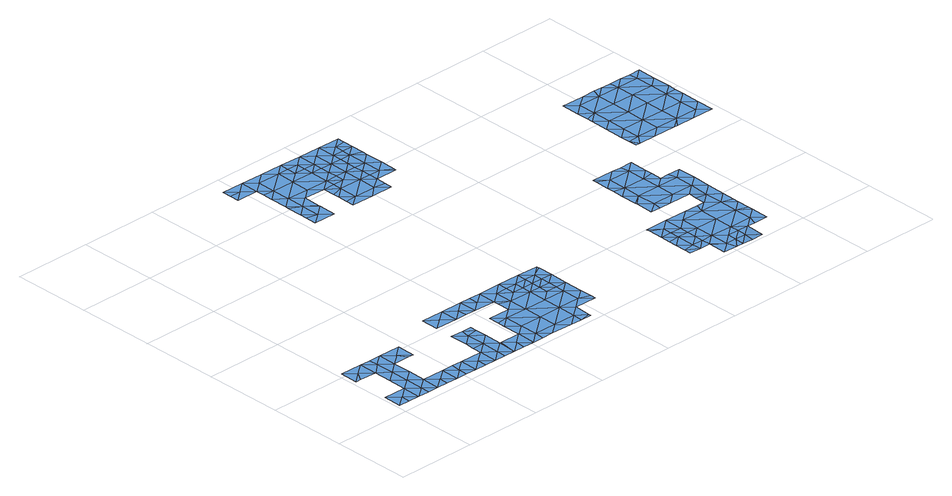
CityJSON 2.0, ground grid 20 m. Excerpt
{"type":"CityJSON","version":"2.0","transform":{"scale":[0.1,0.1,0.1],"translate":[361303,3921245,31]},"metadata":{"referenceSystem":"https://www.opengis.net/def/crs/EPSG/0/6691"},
"CityObjects":{
"waterbody1":{"type":"WaterBody","attributes":{"name":"9","class":"1140","function":"1","WaterBodyRiverFloodingRiskAttribute.description":"5","WaterBodyRiverFloodingRiskAttribute.rankOrg":"1","WaterBodyRiverFloodingRiskAttribute.adminType":"2","WaterBodyRiverFloodingRiskAttribute.scale":"L1"},"geometry":[{"type":"MultiSurface","lod":"1","boundaries":[[[0,1,2]],[[3,4,5]],[[6,3,7]],[[8,9,10]],[[11,1,12]],[[13,1,11]],[[14,15,13]],[[14,16,17]],[[16,18,17]],[[19,18,16]],[[19,20,18]],[[21,19,22]],[[23,21,22]],[[22,24,23]],[[22,16,24]],[[9,25,26]],[[27,26,28]],[[29,30,27]],[[31,30,32]],[[33,34,35]],[[36,37,38]],[[38,39,36]],[[40,39,38]],[[41,42,35]],[[43,44,41]],[[45,46,38]],[[46,40,38]],[[47,46,48]],[[47,49,50]],[[4,3,6]],[[43,51,44]],[[52,44,51]],[[53,44,52]],[[54,48,45]],[[48,54,55]],[[56,57,58]],[[56,59,57]],[[56,60,59]],[[61,62,58]],[[58,63,61]],[[63,64,61]],[[65,64,63]],[[66,64,65]],[[67,64,66]],[[67,68,64]],[[69,67,70]],[[69,70,71]],[[72,71,70]],[[71,72,18]],[[72,70,66]],[[73,74,75]],[[73,76,74]],[[76,0,74]],[[0,2,74]],[[44,53,77]],[[15,2,1]],[[15,78,2]],[[78,15,17]],[[2,75,74]],[[17,72,78]],[[67,66,70]],[[68,61,64]],[[79,3,5]],[[79,7,3]],[[10,7,80]],[[80,8,10]],[[9,8,25]],[[25,81,26]],[[81,28,26]],[[28,81,82]],[[29,83,30]],[[83,32,30]],[[10,6,7]],[[31,32,84]],[[85,44,77]],[[41,44,85]],[[41,85,86]],[[41,86,42]],[[42,87,35]],[[31,84,88]],[[87,89,35]],[[89,33,35]],[[34,39,35]],[[40,35,39]],[[40,41,35]],[[40,43,41]],[[40,90,43]],[[46,90,40]],[[91,92,93]],[[94,92,91]],[[95,92,94]],[[95,96,92]],[[92,96,97]],[[96,98,97]],[[94,91,99]],[[100,101,102]],[[103,100,102]],[[104,103,102]],[[103,104,49]],[[50,49,104]],[[49,55,103]],[[49,47,55]],[[101,104,102]],[[93,92,97]],[[105,93,97]],[[59,105,97]],[[5,105,59]],[[105,5,4]],[[53,6,77]],[[10,77,6]],[[77,10,85]],[[10,9,85]],[[85,9,86]],[[86,9,26]],[[27,86,26]],[[27,30,86]],[[30,31,86]],[[31,42,86]],[[42,31,87]],[[88,87,31]],[[12,1,0]],[[106,13,11]],[[1,13,15]],[[14,17,15]],[[18,72,17]],[[19,16,22]],[[20,71,18]],[[11,107,106]],[[108,13,106]],[[109,108,106]],[[109,106,107]],[[37,45,38]],[[46,45,48]],[[55,47,48]],[[57,97,98]],[[58,57,63]],[[62,56,58]],[[57,59,97]],[[60,5,59]]]}]},
"waterbody2":{"type":"WaterBody","attributes":{"name":"9","class":"1140","function":"1","WaterBodyRiverFloodingRiskAttribute.description":"5","WaterBodyRiverFloodingRiskAttribute.rankOrg":"2","WaterBodyRiverFloodingRiskAttribute.adminType":"2","WaterBodyRiverFloodingRiskAttribute.scale":"L1"},"geometry":[{"type":"MultiSurface","lod":"1","boundaries":[[[110,111,37]],[[112,110,34]],[[112,111,110]],[[112,34,33]],[[36,110,37]],[[36,39,110]],[[39,34,110]]]}]},
"waterbody3":{"type":"WaterBody","attributes":{"name":"9","class":"1140","function":"1","WaterBodyRiverFloodingRiskAttribute.description":"5","WaterBodyRiverFloodingRiskAttribute.rankOrg":"2","WaterBodyRiverFloodingRiskAttribute.adminType":"2","WaterBodyRiverFloodingRiskAttribute.scale":"L1"},"geometry":[{"type":"MultiSurface","lod":"1","boundaries":[[[113,89,88]],[[87,88,89]],[[113,84,114]],[[115,89,113]],[[88,84,113]],[[114,115,113]],[[89,115,33]]]}]},
"waterbody4":{"type":"WaterBody","attributes":{"name":"9","class":"1140","function":"1","WaterBodyRiverFloodingRiskAttribute.description":"5","WaterBodyRiverFloodingRiskAttribute.rankOrg":"1","WaterBodyRiverFloodingRiskAttribute.adminType":"2","WaterBodyRiverFloodingRiskAttribute.scale":"L1"},"geometry":[{"type":"MultiSurface","lod":"1","boundaries":[[[115,114,116]],[[116,112,33]],[[117,116,114]],[[112,116,111]],[[111,116,118]],[[115,116,33]],[[116,117,118]]]}]},
"waterbody5":{"type":"WaterBody","attributes":{"name":"9","class":"1140","function":"1","WaterBodyRiverFloodingRiskAttribute.description":"5","WaterBodyRiverFloodingRiskAttribute.rankOrg":"1","WaterBodyRiverFloodingRiskAttribute.adminType":"2","WaterBodyRiverFloodingRiskAttribute.scale":"L1"},"geometry":[{"type":"MultiSurface","lod":"1","boundaries":[[[119,120,121]],[[122,123,124]],[[123,125,124]],[[124,125,126]],[[127,128,129]],[[120,130,131]],[[132,133,134]],[[135,134,119]],[[121,136,119]],[[137,138,139]],[[138,137,122]],[[140,141,142]],[[131,143,120]],[[143,131,144]],[[120,143,145]],[[146,145,143]],[[147,128,148]],[[128,135,149]],[[132,134,135]],[[150,142,147]],[[148,128,151]],[[127,151,128]],[[124,152,138]],[[153,138,152]],[[138,122,124]],[[147,142,128]],[[129,128,149]],[[142,135,128]],[[142,132,135]],[[152,124,126]],[[141,132,142]],[[133,154,134]],[[155,134,154]],[[155,130,134]],[[130,155,131]],[[134,130,119]],[[146,143,144]],[[119,130,120]],[[140,142,150]],[[156,138,153]],[[157,139,138]],[[157,138,156]],[[157,136,139]],[[157,135,119]],[[149,135,157]],[[149,157,156]],[[149,156,129]],[[119,136,157]]]}]},
"waterbody6":{"type":"WaterBody","attributes":{"name":"9","class":"1140","function":"1","WaterBodyRiverFloodingRiskAttribute.description":"5","WaterBodyRiverFloodingRiskAttribute.rankOrg":"2","WaterBodyRiverFloodingRiskAttribute.adminType":"2","WaterBodyRiverFloodingRiskAttribute.scale":"L1"},"geometry":[{"type":"MultiSurface","lod":"1","boundaries":[[[158,159,160]],[[159,158,161]],[[161,158,162]],[[162,158,140]],[[162,140,150]],[[141,140,163]],[[140,160,163]],[[160,154,163]],[[164,165,166]],[[151,165,164]],[[164,167,168]],[[151,127,165]],[[169,170,171]],[[169,172,170]],[[170,172,167]],[[173,164,174]],[[175,176,161]],[[177,162,178]],[[179,180,176]],[[150,147,162]],[[177,161,162]],[[174,181,173]],[[148,151,173]],[[173,147,148]],[[162,147,173]],[[173,178,162]],[[181,178,173]],[[175,182,176]],[[182,179,176]],[[164,168,174]],[[170,167,164]],[[161,176,159]],[[158,160,140]],[[176,180,159]],[[170,164,166]],[[183,165,129]],[[184,165,183]],[[165,184,166]],[[171,170,166]],[[185,171,166]],[[186,185,166]],[[186,166,184]],[[173,151,164]],[[127,129,165]],[[133,132,163]],[[154,133,163]],[[141,163,132]]]}]},
"waterbody7":{"type":"WaterBody","attributes":{"name":"9","class":"1140","function":"1","WaterBodyRiverFloodingRiskAttribute.description":"5","WaterBodyRiverFloodingRiskAttribute.rankOrg":"1","WaterBodyRiverFloodingRiskAttribute.adminType":"2","WaterBodyRiverFloodingRiskAttribute.scale":"L1"},"geometry":[{"type":"MultiSurface","lod":"1","boundaries":[[[187,188,189]],[[190,178,191]],[[191,189,192]],[[192,190,191]],[[174,168,187]],[[188,187,193]],[[194,190,192]],[[194,182,190]],[[190,182,175]],[[181,191,178]],[[168,167,187]],[[167,193,187]],[[175,161,190]],[[190,161,177]],[[177,178,190]],[[181,174,191]],[[187,191,174]],[[189,191,187]]]}]},
"waterbody8":{"type":"WaterBody","attributes":{"name":"9","class":"1140","function":"1","WaterBodyRiverFloodingRiskAttribute.description":"5","WaterBodyRiverFloodingRiskAttribute.rankOrg":"2","WaterBodyRiverFloodingRiskAttribute.adminType":"2","WaterBodyRiverFloodingRiskAttribute.scale":"L1"},"geometry":[{"type":"MultiSurface","lod":"1","boundaries":[[[195,196,197]],[[195,198,199]],[[196,200,197]],[[201,199,198]],[[202,203,204]],[[198,204,201]],[[198,195,197]],[[196,205,200]],[[200,206,207]],[[208,198,197]],[[202,198,208]],[[198,202,204]],[[200,207,197]],[[197,207,208]]]}]},
"waterbody9":{"type":"WaterBody","attributes":{"name":"9","class":"1140","function":"1","WaterBodyRiverFloodingRiskAttribute.description":"5","WaterBodyRiverFloodingRiskAttribute.rankOrg":"2","WaterBodyRiverFloodingRiskAttribute.adminType":"2","WaterBodyRiverFloodingRiskAttribute.scale":"L1"},"geometry":[{"type":"MultiSurface","lod":"1","boundaries":[[[209,210,211]],[[212,213,214]],[[215,214,213]],[[215,213,216]],[[211,210,213]],[[210,216,213]],[[213,212,211]]]}]},
"waterbody10":{"type":"WaterBody","attributes":{"name":"9","class":"1140","function":"1","WaterBodyRiverFloodingRiskAttribute.description":"5","WaterBodyRiverFloodingRiskAttribute.rankOrg":"1","WaterBodyRiverFloodingRiskAttribute.adminType":"2","WaterBodyRiverFloodingRiskAttribute.scale":"L1"},"geometry":[{"type":"MultiSurface","lod":"1","boundaries":[[[217,218,219]],[[220,218,217]],[[221,222,223]],[[224,218,225]],[[226,222,227]],[[227,222,221]],[[221,228,229]],[[228,230,229]],[[230,228,231]],[[232,233,229]],[[229,230,232]],[[234,230,231]],[[231,228,235]],[[236,237,227]],[[238,236,239]],[[239,233,240]],[[241,242,243]],[[244,240,233]],[[245,246,247]],[[248,243,249]],[[250,251,252]],[[208,207,253]],[[254,255,256]],[[257,255,254]],[[210,255,257]],[[210,209,255]],[[258,209,211]],[[258,253,209]],[[259,253,258]],[[260,253,259]],[[208,253,260]],[[201,204,250]],[[206,255,253]],[[207,206,253]],[[202,208,260]],[[204,203,250]],[[203,251,250]],[[203,261,251]],[[260,261,203]],[[261,245,251]],[[245,261,246]],[[261,259,246]],[[246,259,249]],[[243,246,249]],[[262,246,243]],[[262,247,246]],[[244,262,240]],[[240,262,243]],[[242,240,243]],[[263,240,242]],[[263,239,240]],[[263,238,239]],[[236,238,264]],[[264,237,236]],[[260,203,202]],[[261,260,259]],[[249,259,258]],[[211,212,258]],[[209,253,255]],[[210,257,216]],[[241,243,248]],[[248,249,265]],[[266,265,249]],[[266,249,267]],[[267,249,258]],[[212,267,258]],[[212,268,267]],[[268,269,267]],[[266,267,269]],[[256,255,206]],[[270,250,252]],[[201,250,270]],[[230,271,232]],[[271,230,234]],[[239,229,233]],[[239,221,229]],[[239,236,221]],[[236,227,221]],[[225,222,226]],[[218,222,225]],[[218,223,222]],[[220,223,218]],[[272,223,220]],[[273,223,272]],[[274,223,273]],[[228,223,274]],[[223,228,221]],[[274,235,228]],[[275,272,220]],[[275,220,276]],[[217,276,220]],[[224,219,218]]]}]},
"waterbody11":{"type":"WaterBody","attributes":{"name":"9","class":"1140","function":"1","WaterBodyRiverFloodingRiskAttribute.description":"5","WaterBodyRiverFloodingRiskAttribute.rankOrg":"1","WaterBodyRiverFloodingRiskAttribute.adminType":"2","WaterBodyRiverFloodingRiskAttribute.scale":"L1"},"geometry":[{"type":"MultiSurface","lod":"1","boundaries":[[[277,278,279]],[[280,279,278]],[[281,282,280]],[[282,281,283]],[[284,285,283]],[[286,279,287]],[[288,286,287]],[[289,286,288]],[[290,289,288]],[[290,288,285]],[[280,282,279]],[[291,292,293]],[[294,295,296]],[[297,292,291]],[[295,286,289]],[[290,298,289]],[[299,298,300]],[[301,302,299]],[[300,301,299]],[[303,300,304]],[[304,305,303]],[[303,305,306]],[[304,290,285]],[[297,295,292]],[[307,305,304]],[[307,304,285]],[[282,283,285]],[[281,280,308]],[[282,287,279]],[[280,278,308]],[[309,310,279]],[[310,309,311]],[[300,290,304]],[[300,298,290]],[[285,288,287]],[[285,287,282]],[[312,313,314]],[[315,316,312]],[[312,316,313]],[[294,296,314]],[[313,316,311]],[[311,309,313]],[[286,313,309]],[[294,313,286]],[[313,294,314]],[[295,294,286]],[[286,309,279]],[[295,297,296]],[[292,295,289]],[[277,279,310]],[[292,289,298]],[[299,292,298]],[[300,317,301]],[[317,300,318]],[[318,300,303]],[[318,303,319]],[[306,319,303]],[[285,284,307]],[[320,321,293]],[[293,292,320]],[[320,322,321]],[[299,302,322]],[[292,299,320]],[[299,322,320]]]}]}
},
"vertices":[
[126,210,10],[97,187,10],[125,164,10],[379,44,11],[355,68,11],[350,21,10],[408,67,11],[407,20,10],[464,20,10],[492,42,11],[436,43,11],[69,211,10],[96,210,10],[69,164,10],[68,118,10],[97,141,10],[67,72,10],[96,95,10],[95,48,10],[66,26,10],[95,25,10],[38,26,10],[38,49,10],[10,27,9],[10,73,10],[520,19,10],[549,41,11],[578,64,11],[577,23,10],[634,63,11],[606,87,11],[607,133,11],[635,109,11],[580,203,11],[552,203,11],[551,180,11],[524,227,11],[524,250,11],[495,227,11],[523,204,11],[494,181,11],[494,135,11],[550,134,11],[466,158,11],[437,136,11],[467,251,11],[466,204,11],[410,205,11],[438,228,11],[382,229,11],[384,206,11],[409,159,11],[409,132,11],[408,113,11],[437,251,11],[410,252,11],[293,22,10],[294,68,10],[265,46,10],[322,45,11],[322,22,10],[237,23,10],[265,23,10],[237,69,10],[209,47,10],[211,70,10],[181,70,10],[180,24,10],[208,24,10],[151,24,10],[152,48,10],[123,25,10],[124,71,10],[182,163,10],[154,186,10],[167,163,10],[183,209,10],[436,89,11],[125,117,10],[378,21,10],[435,20,10],[549,18,10],[577,18,10],[635,77,11],[636,156,11],[493,88,11],[550,88,11],[579,157,11],[608,156,11],[580,180,11],[466,191,11],[352,143,11],[323,137,11],[352,114,11],[328,160,11],[295,161,11],[295,115,11],[323,91,11],[294,91,10],[352,160,11],[297,253,11],[296,207,11],[325,230,11],[354,252,11],[353,206,11],[351,68,11],[40,188,10],[12,211,10],[26,165,10],[12,165,10],
[552,226,11],[581,249,11],[580,226,11],
[608,179,11],[637,202,11],[608,202,11],
[609,225,11],[637,241,11],[637,248,11],
[448,875,15],[420,899,15],[420,877,15],[418,760,15],[418,742,15],[446,736,15],[418,714,15],[474,713,15],[561,804,15],[561,827,15],[532,804,15],[449,921,15],[421,945,15],[534,897,15],[534,920,15],[506,920,15],[505,874,15],[420,852,15],[419,799,15],[447,783,15],[419,806,15],[591,896,15],[562,896,15],[562,873,15],[392,922,15],[364,946,15],[364,899,15],[364,923,15],[590,850,15],[590,827,15],[504,828,15],[590,873,15],[589,804,15],[475,759,15],[475,763,15],[535,943,15],[478,944,15],[476,805,15],[448,829,15],
[619,919,15],[648,941,15],[591,942,15],[647,895,15],[619,872,15],[563,919,15],[617,780,15],[560,781,15],[560,735,15],[645,756,15],[646,780,15],[644,710,15],[616,734,15],[588,711,15],[645,731,15],[618,826,15],[646,803,15],[676,895,15],[676,918,15],[647,872,15],[647,849,15],[705,922,15],[705,940,15],[646,826,15],[704,894,15],[532,774,15],[532,758,15],[531,712,15],[531,732,15],
[674,779,15],[702,762,15],[703,802,15],[675,872,15],[675,825,15],[703,848,15],[702,756,15],[704,862,15],
[919,105,11],[919,78,11],[947,81,11],[948,128,11],[919,124,11],[948,58,11],[920,151,11],[976,127,11],[976,150,11],[948,151,11],[918,59,11],[975,58,11],[975,81,11],[976,104,11],
[1032,57,11],[1031,34,11],[1060,57,11],[1088,56,11],[1060,34,11],[1088,10,9],[1059,10,9],[1031,11,10],
[1037,427,13],[1065,403,13],[1062,426,13],[1009,404,13],[1064,311,13],[1065,357,13],[1008,358,13],[1094,426,13],[1093,380,13],[1093,361,13],[1093,333,13],[1007,312,13],[1063,265,13],[1007,265,13],[979,289,13],[1035,242,13],[1091,241,13],[978,243,13],[979,293,13],[1121,310,13],[1116,333,13],[1149,286,13],[1120,264,13],[1119,217,11],[1147,162,11],[1147,194,11],[1119,171,11],[1091,221,12],[1034,196,11],[1062,172,11],[1070,195,11],[1147,148,11],[1118,125,11],[948,174,11],[977,197,11],[920,197,11],[1004,81,11],[974,12,11],[1003,34,11],[975,55,11],[1012,11,10],[1060,80,11],[1061,126,11],[1004,127,11],[1005,173,11],[1091,195,11],[1148,240,12],[1149,333,13],[1146,114,11],[1146,102,11],[1117,79,11],[1109,56,11],[1145,55,11],[920,189,11],[1004,242,13],[980,381,13],[980,363,13],[979,335,13],[981,419,13],[981,428,13],
[1275,469,15],[1322,469,15],[1294,492,15],[1351,491,15],[1379,514,15],[1351,538,15],[1380,560,15],[1380,585,15],[1352,584,15],[1238,539,15],[1295,538,15],[1295,585,15],[1239,585,15],[1296,631,15],[1154,625,15],[1182,633,15],[1154,656,15],[1181,540,15],[1182,586,15],[1153,564,15],[1154,610,15],[1239,632,15],[1240,678,15],[1297,677,15],[1269,701,15],[1248,701,15],[1353,676,15],[1353,630,15],[1381,653,15],[1382,699,15],[1381,606,15],[1379,468,15],[1237,493,15],[1265,469,15],[1208,470,15],[1152,493,15],[1180,494,15],[1152,517,15],[1152,471,15],[1163,471,15],[1295,700,15],[1325,700,15],[1352,699,15],[1183,679,15],[1155,702,15],[1212,701,15]
]}
